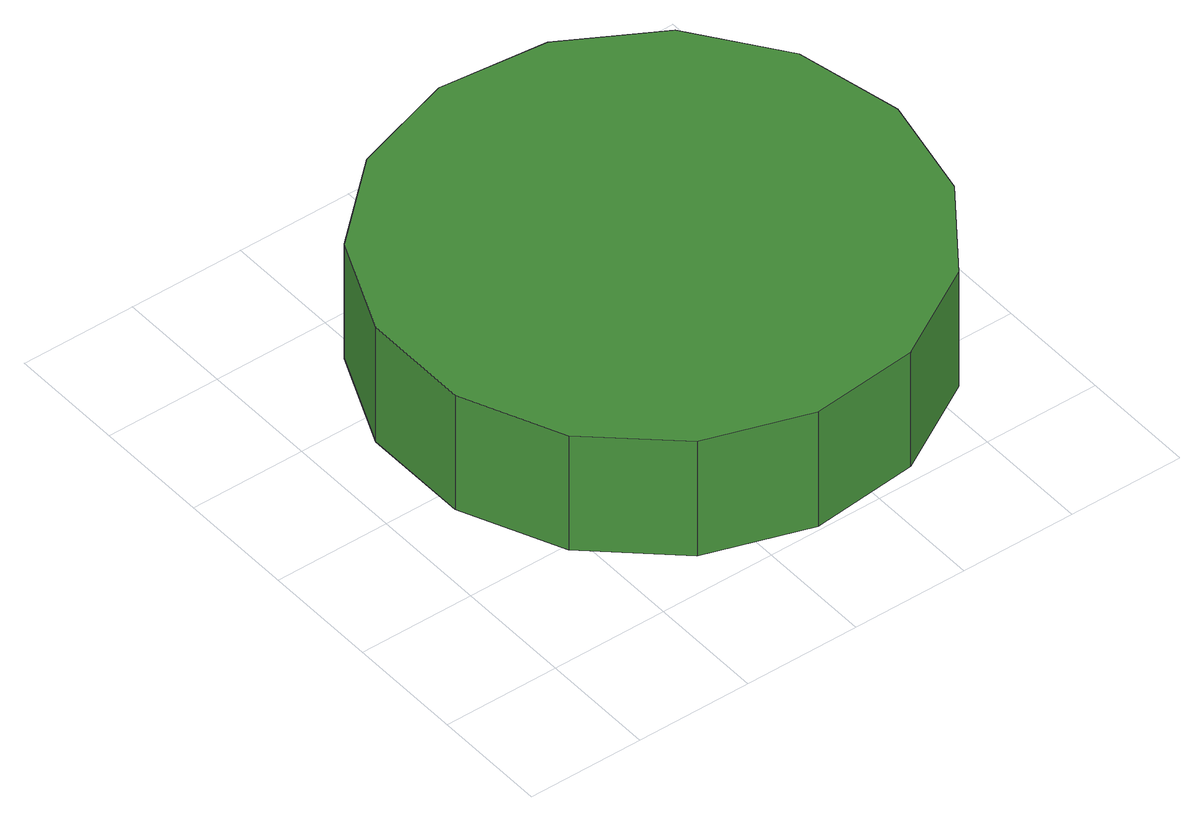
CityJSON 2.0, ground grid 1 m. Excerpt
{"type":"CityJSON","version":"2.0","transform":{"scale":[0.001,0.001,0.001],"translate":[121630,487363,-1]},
"CityObjects":{
"tree1":{"type":"SolitaryVegetationObject","attributes":{"function":"something"},"geometry":[{"type":"MultiSurface","lod":"1","boundaries":[[[0,1,2,3,4,5,6,7,8,9,10,11,12,13,14]],[[15,16,17,18,19,20,21,22,23,24,25,26,27,28,29]],[[0,29,28,1]],[[1,28,27,2]],[[2,27,26,3]],[[3,26,25,4]],[[4,25,24,5]],[[5,24,23,6]],[[6,23,22,7]],[[7,22,21,8]],[[8,21,20,9]],[[9,20,19,10]],[[10,19,18,11]],[[11,18,17,12]],[[12,17,16,13]],[[13,16,15,14]],[[14,15,29,0]]]}]}
},
"vertices":[
[4956,2281,1848],[4761,3198,1848],[4210,3957,1848],[3397,4426,1848],[2464,4525,1848],[1572,4235,1848],[874,3607,1848],[493,2750,1848],[493,1811,1848],[874,954,1848],[1572,327,1848],[2464,37,1848],[3397,135,1848],[4210,604,1848],[4761,1363,1848],[4761,1363,729],[4210,604,729],[3397,135,729],[2464,37,729],[1572,327,729],[874,954,729],[493,1811,729],[493,2750,729],[874,3607,729],[1572,4235,729],[2464,4525,729],[3397,4426,729],[4210,3957,729],[4761,3198,729],[4956,2281,729]
]}
